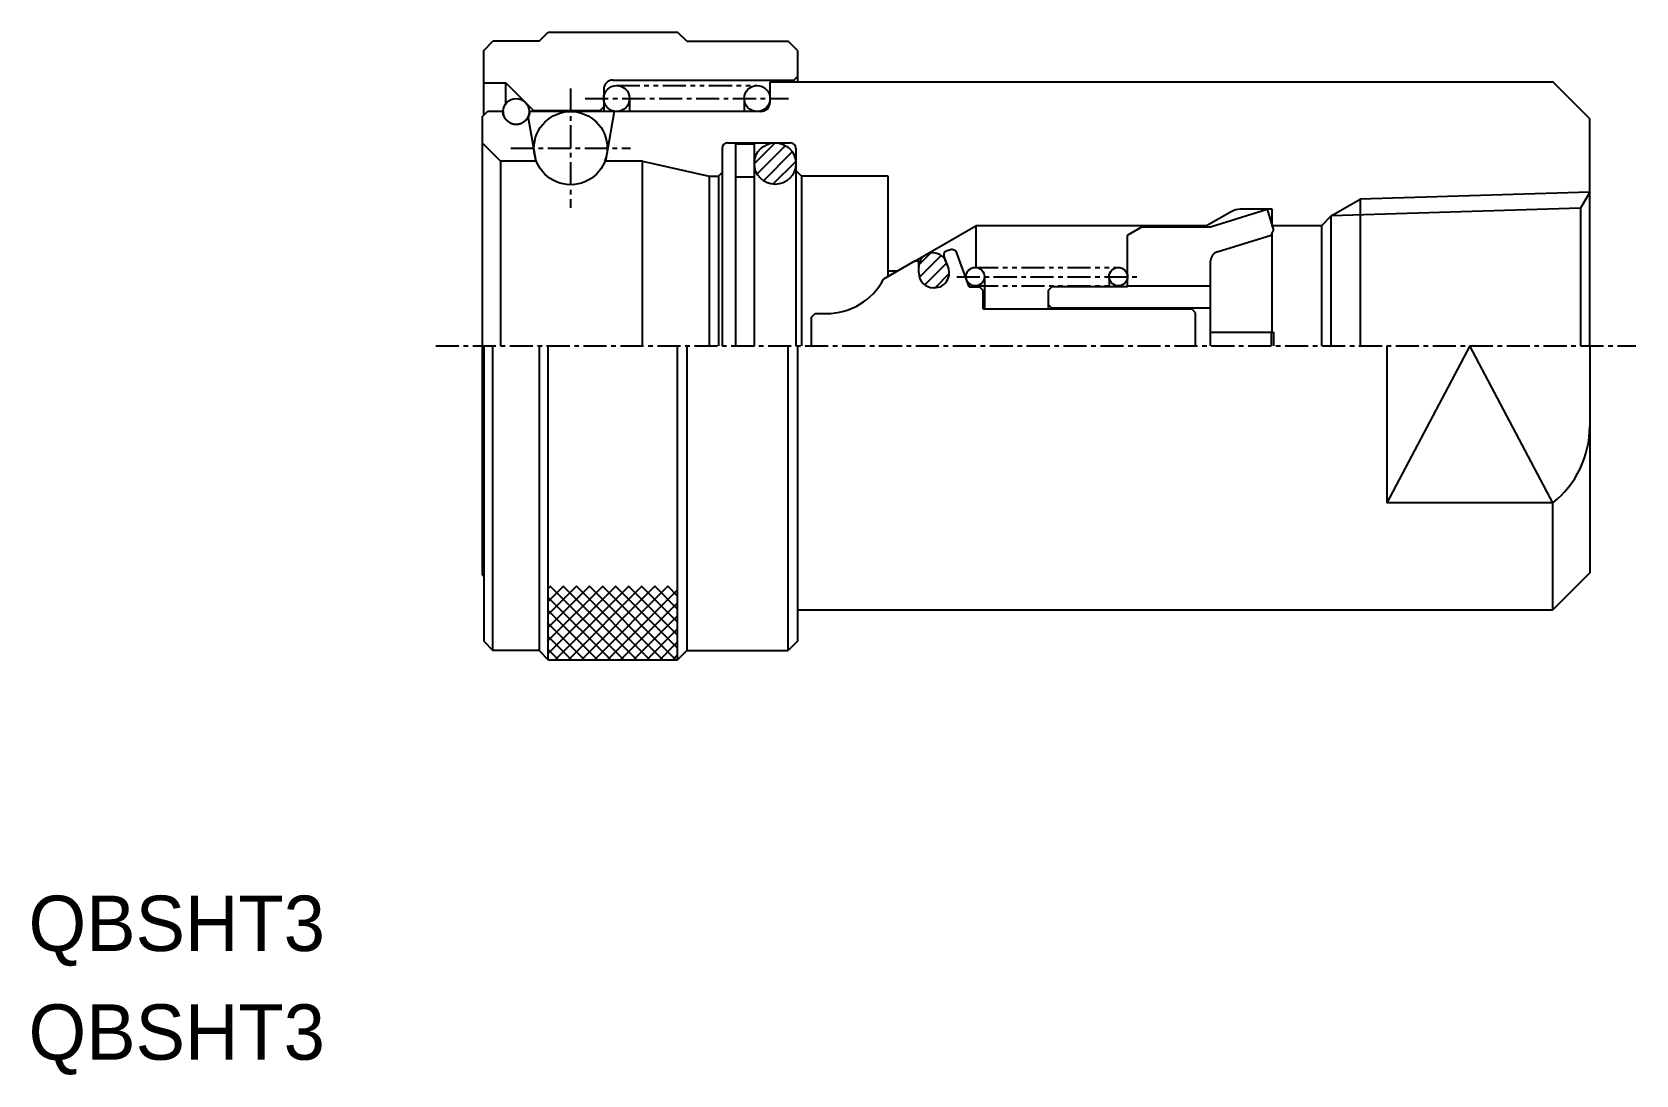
# Model space of a CAD drawing. Extents: x 100.3 to 187.1, y 154.1 to 210.6.
import ezdxf
from ezdxf.enums import TextEntityAlignment as Align

# ---------------------------------------------------------------- set-up
doc = ezdxf.new("R2010")
doc.units = 0
doc.linetypes.add('CENTER', pattern=[2, 1.25, -0.25, 0.25, -0.25])
doc.linetypes.add('PHANTOM', pattern=[2.5, 1.25, -0.25, 0.25, -0.25, 0.25, -0.25])
doc.layers.get('0').update_dxf_attribs({"linetype": 'CONTINUOUS'})
doc.layers.add('CENTER', color=1, linetype='CENTER')

msp = doc.modelspace()

# ---------------------------------------------------------------- linework, layer by layer
at = {"color": 7, "linetype": 'CONTINUOUS'}
for p, q in [((127.725, 210.131), (128.225, 210.631)), ((128.225, 210.631), (135.225, 210.631)), ((135.725, 210.131), (135.225, 210.631)), ((124.725, 209.631), (125.225, 210.131)), ((124.725, 206.121), (124.725, 209.631)), ((127.725, 210.131), (125.225, 210.131)), ((135.725, 210.131), (141.225, 210.131)), ((141.725, 209.631), (141.225, 210.131)), ((141.725, 209.631), (141.725, 207.931)), ((124.725, 207.881), (125.925, 207.881)), ((125.925, 207.881), (127.425, 206.381)), ((125.925, 206.751), (125.925, 207.881)), ((131.725, 208.031), (141.525, 208.031)), ((140.235, 207.931), (182.635, 207.931)), ((140.235, 206.831), (140.235, 207.931)), ((141.725, 208.231), (141.525, 208.031)), ((141.525, 208.031), (141.525, 207.931)), ((184.635, 205.931), (182.635, 207.931)), ((131.225, 207.531), (131.225, 206.331)), ((132.625, 207.031), (132.625, 206.331)), ((138.835, 207.031), (138.835, 206.331)), ((124.635, 206.031), (124.935, 206.331)), ((124.635, 206.031), (124.635, 193.631)), ((125.735, 206.331), (124.935, 206.331)), ((125.785, 206.331), (125.785, 206.108)), ((127.129, 205.994), (127.546, 203.631)), ((127.185, 206.331), (127.185, 206.108)), ((139.735, 206.331), (127.235, 206.331)), ((127.425, 206.381), (131.025, 206.381)), ((127.425, 206.381), (127.425, 206.331)), ((131.225, 206.581), (131.025, 206.381)), ((131.025, 206.381), (131.025, 206.331)), ((131.801, 206.331), (131.325, 203.631)), ((184.635, 193.631), (184.635, 205.931)), ((126.484, 205.631), (126.487, 205.631)), ((124.635, 204.631), (125.635, 203.631)), ((137.635, 204.331), (137.635, 193.631)), ((137.935, 204.631), (141.335, 204.631)), ((138.385, 193.631), (138.385, 204.581)), ((138.385, 204.581), (139.385, 204.581)), ((139.385, 193.631), (139.385, 204.581)), ((141.635, 204.331), (141.635, 193.631)), ((125.635, 203.631), (125.635, 193.631)), ((127.584, 203.631), (125.635, 203.631)), ((133.335, 203.631), (131.287, 203.631)), ((133.335, 193.631), (133.335, 203.631)), ((133.335, 203.631), (136.944, 202.831)), ((136.944, 202.831), (136.944, 193.631)), ((136.944, 202.831), (137.435, 202.831)), ((137.635, 203.031), (137.435, 202.831)), ((137.435, 202.831), (137.435, 193.631)), ((138.385, 202.781), (139.385, 202.781)), ((141.635, 203.131), (141.935, 202.831)), ((141.935, 202.831), (141.935, 193.631)), ((146.635, 202.831), (141.935, 202.831)), ((146.635, 197.393), (146.635, 202.831)), ((172.203, 201.573), (172.203, 193.631)), ((184.635, 201.962), (184.136, 201.091)), ((165.203, 200.897), (163.876, 200.131)), ((164.1, 200.081), (167.155, 201.031)), ((167.435, 201.031), (165.703, 201.031)), ((167.155, 201.031), (167.512, 199.886)), ((167.435, 200.131), (167.435, 201.031)), ((184.136, 201.091), (170.635, 200.668)), ((184.136, 201.091), (184.136, 193.631)), ((148.088, 198.231), (151.379, 200.131)), ((151.379, 200.131), (151.379, 197.881)), ((163.876, 200.131), (151.379, 200.131)), ((159.6, 199.631), (160.379, 200.081)), ((160.379, 200.081), (164.1, 200.081)), ((163.876, 200.131), (163.876, 200.081)), ((167.38, 199.635), (167.512, 199.886)), ((170.099, 200.131), (167.435, 200.131)), ((170.635, 200.668), (170.099, 200.131)), ((170.099, 200.131), (170.099, 193.631)), ((170.635, 193.631), (170.635, 200.668)), ((159.6, 196.831), (159.6, 199.631)), ((164.451, 198.725), (167.38, 199.635)), ((167.435, 194.381), (167.435, 199.74)), ((148.088, 198.231), (146.388, 197.25)), ((148.088, 198.231), (148.288, 198.231)), ((148.288, 197.581), (148.288, 198.231)), ((149.897, 197.855), (149.655, 198.52)), ((149.775, 198.776), (150.057, 198.879)), ((150.313, 198.759), (150.057, 198.879)), ((151.015, 196.831), (150.313, 198.759)), ((164.1, 193.631), (164.1, 198.247)), ((147.135, 197.681), (146.635, 197.681)), ((151.847, 197.381), (151.847, 195.631)), ((158.6, 197.381), (158.6, 196.831)), ((149.145, 196.781), (149.088, 196.781)), ((151.015, 196.831), (151.588, 196.831)), ((151.788, 196.631), (151.588, 196.831)), ((151.788, 195.631), (151.788, 196.631)), ((155.3, 196.631), (155.5, 196.831)), ((155.3, 196.631), (155.3, 195.631)), ((159.6, 196.831), (155.5, 196.831)), ((159.6, 196.881), (164.1, 196.881)), ((151.788, 195.631), (163.088, 195.631)), ((155.3, 195.881), (155.5, 195.681)), ((164.1, 195.681), (155.5, 195.681)), ((155.5, 195.681), (155.5, 195.631)), ((163.288, 195.431), (163.088, 195.631)), ((142.488, 195.181), (142.688, 195.381)), ((142.488, 193.631), (142.488, 195.181)), ((142.688, 195.381), (143.288, 195.381)), ((163.288, 193.631), (163.288, 195.431)), ((164.1, 194.381), (167.512, 194.381)), ((167.38, 194.381), (167.38, 193.631)), ((167.512, 194.381), (167.512, 193.631)), ((124.635, 193.631), (124.635, 181.231)), ((124.725, 193.631), (124.725, 177.631)), ((125.225, 177.131), (125.225, 193.631)), ((127.725, 193.631), (127.725, 177.131)), ((128.225, 176.631), (128.225, 193.631)), ((135.225, 176.631), (135.225, 193.631)), ((135.725, 193.631), (135.725, 177.131)), ((141.225, 177.131), (141.225, 193.631)), ((141.725, 193.631), (141.725, 177.631)), ((178.135, 193.631), (173.635, 185.132)), ((173.635, 193.631), (173.635, 185.132)), ((182.635, 185.132), (178.135, 193.631)), ((184.635, 193.631), (184.635, 181.331)), ((182.635, 185.132), (173.635, 185.132)), ((182.635, 179.331), (182.635, 185.132)), ((124.635, 181.231), (124.725, 181.142)), ((184.635, 181.331), (182.635, 179.331)), ((141.725, 179.331), (182.635, 179.331)), ((124.725, 177.631), (125.225, 177.131)), ((141.725, 177.631), (141.225, 177.131)), ((127.725, 177.131), (125.225, 177.131)), ((127.725, 177.131), (128.225, 176.631)), ((128.225, 176.631), (135.225, 176.631)), ((135.725, 177.131), (135.225, 176.631)), ((135.725, 177.131), (141.225, 177.131))]:
    msp.add_line(p, q, dxfattribs=at)
at = {"color": 3, "linetype": 'PHANTOM'}
for p, q in [((131.925, 207.731), (139.535, 207.731)), ((151.347, 197.881), (159.1, 197.881)), ((151.347, 196.881), (159.1, 196.881))]:
    msp.add_line(p, q, dxfattribs=at)
at = {"color": 3, "linetype": 'CONTINUOUS'}
for p, q in [((139.385, 203.503), (140.514, 204.631)), ((139.535, 202.946), (141.071, 204.482)), ((139.875, 202.578), (141.439, 204.142)), ((140.392, 202.388), (141.629, 203.625)), ((170.635, 200.668), (172.203, 201.573)), ((184.635, 201.962), (172.203, 201.573)), ((148.299, 198.031), (148.93, 198.662)), ((148.323, 197.348), (149.506, 198.531)), ((148.617, 196.935), (149.801, 198.119)), ((149.171, 196.782), (149.945, 197.556)), ((128.225, 176.96), (131.897, 180.631)), ((128.225, 177.667), (131.19, 180.631)), ((128.225, 178.374), (130.483, 180.631)), ((128.225, 179.081), (129.775, 180.631)), ((128.225, 179.788), (129.068, 180.631)), ((128.225, 180.495), (128.361, 180.631)), ((128.225, 180.01), (131.604, 176.631)), ((128.311, 180.631), (132.311, 176.631)), ((128.604, 176.631), (132.604, 180.631)), ((129.018, 180.631), (133.018, 176.631)), ((129.311, 176.631), (133.311, 180.631)), ((129.725, 180.631), (133.725, 176.631)), ((130.018, 176.631), (134.018, 180.631)), ((130.432, 180.631), (134.432, 176.631)), ((130.725, 176.631), (134.725, 180.631)), ((131.139, 180.631), (135.139, 176.631)), ((131.432, 176.631), (135.225, 180.424)), ((131.847, 180.631), (135.225, 177.253)), ((132.554, 180.631), (135.225, 177.96)), ((133.261, 180.631), (135.225, 178.667)), ((133.968, 180.631), (135.225, 179.374)), ((134.675, 180.631), (135.225, 180.081)), ((128.225, 179.303), (130.897, 176.631)), ((132.139, 176.631), (135.225, 179.717)), ((132.847, 176.631), (135.225, 179.01)), ((128.225, 178.596), (130.19, 176.631)), ((133.554, 176.631), (135.225, 178.303)), ((128.225, 177.889), (129.483, 176.631)), ((134.261, 176.631), (135.225, 177.596)), ((128.225, 177.182), (128.775, 176.631)), ((134.968, 176.631), (135.225, 176.889))]:
    msp.add_line(p, q, dxfattribs=at)
at = {"color": 7, "linetype": 'CONTINUOUS'}
for centre, radius in [((131.925, 207.031), 0.7), ((139.535, 207.031), 0.7), ((126.485, 206.331), 0.7), ((129.435, 204.346), 1.985), ((140.51, 203.506), 1.125), ((151.347, 197.381), 0.5), ((159.1, 197.381), 0.5)]:
    msp.add_circle(centre, radius, dxfattribs=at)
for centre, radius, start, end in [((131.725, 207.531), 0.5, 90, 180), ((139.735, 206.831), 0.5, 270, 0), ((126.484, 206.381), 0.75, 183.82255, 270), ((126.487, 206.381), 0.75, 270, 356.17745), ((137.935, 204.331), 0.3, 90, 180), ((141.335, 204.331), 0.3, 0, 90), ((165.703, 200.031), 1, 90, 120), ((149.059, 197.902), 0.771, 20, 180), ((149.843, 198.588), 0.2, 110, 200), ((164.6, 198.247), 0.5, 107.27, 180), ((143.291, 198.881), 3.5, 269.94248, 332.21591), ((149.088, 197.581), 0.8, 180, 270), ((149.145, 197.581), 0.8, 270, 20), ((179.359, 189.268), 5.276, 308.38619, 0)]:
    msp.add_arc(centre, radius, start, end, dxfattribs=at)
at = {"layer": 'CENTER', "color": 1, "linetype": 'CENTER'}
for p, q in [((129.435, 207.581), (129.435, 201.111)), ((130.225, 207.031), (141.235, 207.031)), ((126.2, 204.346), (132.67, 204.346)), ((150.347, 197.381), (160.1, 197.381)), ((122.135, 193.631), (187.135, 193.631))]:
    msp.add_line(p, q, dxfattribs=at)

# ---------------------------------------------------------------- texts
at = {"color": 7, "linetype": 'CONTINUOUS'}
for p in [(100.074, 159.95), (100.074, 154.062)]:
    msp.add_text('QBSHT3', height=3, dxfattribs=at).set_placement(p, align=Align.BOTTOM_LEFT)

doc.saveas('drawing.dxf')
